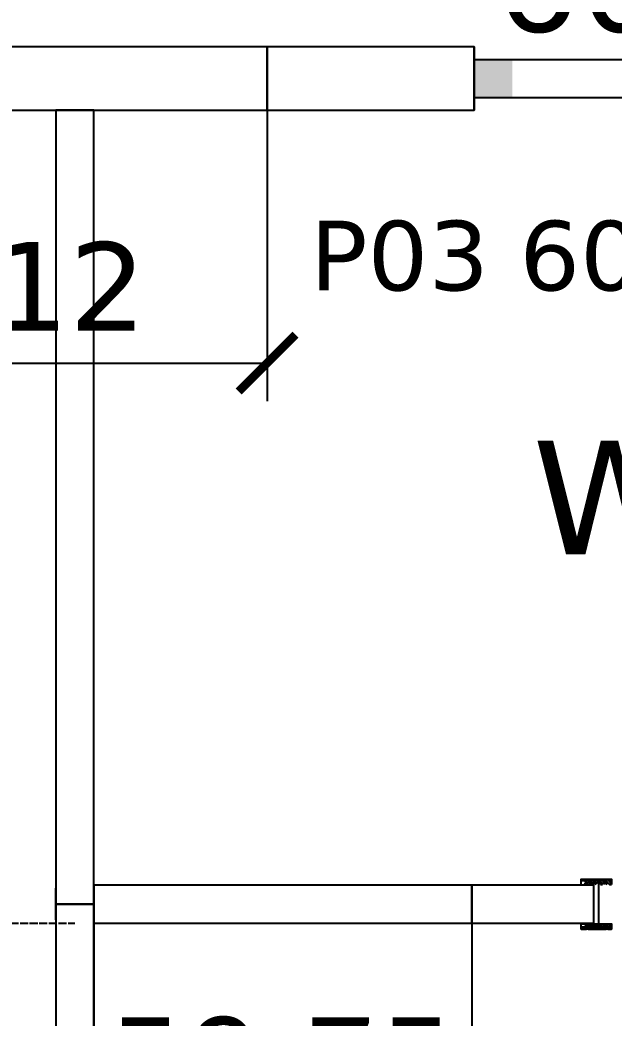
# Model space of a CAD drawing. Header units: centimetres. Extents: x -135 to 4129, y -1176 to 1044.
# Drawn here: x 2687.1 to 2781, y 552.5 to 710.2 of the extents above; entities that cross this region are included whole.
import ezdxf
from ezdxf.enums import TextEntityAlignment as Align

# ---------------------------------------------------------------- set-up
doc = ezdxf.new("R2010")
doc.units = ezdxf.units.CM
doc.linetypes.add('DASHED', pattern=[1.524, 1.27, -0.254])
for name, color, linetype in [('ACIK_SINIR', 8, 'DASHED'), ('IC_KAPILAR', 7, 'Continuous'), ('MONTAJ_OZEL_OLCU', 6, 'Continuous'), ('MONTAJ_OZEL_PANO', 6, 'Continuous'), ('MONTAJ_STANDART', 7, 'Continuous'), ('MONTAJ_YAZI', 4, 'Continuous'), ('PENCERE', 10, 'Continuous')]:
    doc.layers.add(name, color=color, linetype=linetype)
doc.styles.add('PORTMAN', font='DejaVuSans.ttf')
doc.styles.get("Standard").update_dxf_attribs({"font": 'DejaVuSans.ttf'})
doc.dimstyles.new('PORTMAN', dxfattribs={"dimtxt": 14, "dimasz": 9, "dimexe": 6, "dimexo": 5, "dimgap": 4, "dimtad": 1, "dimtxsty": 'PORTMAN', "dimblk": 'ARCHTICK', "dimcen": 2.5, "dimazin": 3, "dimtfac": 0.5, "dimtmove": 2, "dimatfit": 3})

# ---------------------------------------------------------------- blocks, each defined once
blk = doc.blocks.new('BOM_D09_931p2_DIS_DOLU')
blk.add_lwpolyline([(0, 0), (10, 0), (10, 93.125), (0, 93.125)], close=True)
blk = doc.blocks.new('MNT_BOM_D09_931p2_DIS_DOLU')
blk.add_blockref('BOM_D09_931p2_DIS_DOLU', (0, 0))
blk = doc.blocks.new('_ARCHTICK')
at = {"color": 0, "linetype": 'BYBLOCK', "const_width": 0.15}
blk.add_lwpolyline([(-0.5, -0.5), (0.5, 0.5)], dxfattribs=at)
blk = doc.blocks.new('kaynak-pencere-6040')
at = {"layer": 'PENCERE', "color": 1}
for p, q in [((53375.86, 7992.28), (53385.86, 7992.28)), ((53377.86, 7932.28), (53377.86, 7992.28)), ((53383.86, 7932.28), (53383.86, 7992.28)), ((53375.86, 7932.28), (53385.86, 7932.28))]:
    blk.add_line(p, q, dxfattribs=at)
for points in [[(53377.86, 7992.28), (53377.86, 7986.28), (53383.86, 7992.28), (53383.86, 7986.28)], [(53377.86, 7932.28), (53377.86, 7938.28), (53383.86, 7932.28), (53383.86, 7938.28)]]:
    blk.add_solid(points, dxfattribs=at)
at = {"layer": 'PENCERE', "color": 0, "lineweight": 25}
blk.add_text('60/40', height=15.217, rotation=90, dxfattribs=at).set_placement((53373.47, 7935.61))
blk = doc.blocks.new('BOM_P03_PENCERE_600x400')
at = {"layer": 'PENCERE'}
blk.add_blockref('kaynak-pencere-6040', (0, 0), dxfattribs=at)
blk = doc.blocks.new('BOM_D04_1255p0_DIS_P03')
for points in [[(0, 92.75), (10, 92.75), (10, 125.5), (0, 125.5)], [(0, 0), (10, 0), (10, 32.75), (0, 32.75)]]:
    blk.add_lwpolyline(points, close=True)
at = {"layer": 'PENCERE'}
blk.add_blockref('BOM_P03_PENCERE_600x400', (-53375.862, -7899.528), dxfattribs=at)
blk = doc.blocks.new('MNT_BOM_D04_1255p0_DIS_P03')
blk.add_blockref('BOM_D04_1255p0_DIS_P03', (0, 0))
blk = doc.blocks.new('BOM_I03_597p5_IC_DOLU')
blk.add_lwpolyline([(0, 0), (6, 0), (6, 59.75), (0, 59.75)], close=True)
blk = doc.blocks.new('MNT_BOM_I03_597p5_IC_DOLU')
blk.add_blockref('BOM_I03_597p5_IC_DOLU', (0, 0))
blk = doc.blocks.new('kaynak-ic-kapi')
at = {"color": 133, "linetype": 'Continuous', "lineweight": 25, "true_color": 0x6ec1dd}
for p, q in [((54247.47, 7919.88), (54248.32, 7919.88)), ((54248.32, 7919.59), (54247.47, 7919.59)), ((54248.6, 7919.88), (54248.04, 7919.03)), ((54248.32, 7919.31), (54248.04, 7919.59)), ((54248.32, 7919.88), (54248.32, 7919.59)), ((54248.32, 7919.31), (54248.6, 7919.31)), ((54248.32, 7919.03), (54248.6, 7919.31)), ((54249.16, 7919.03), (54248.6, 7919.88)), ((54248.6, 7919.88), (54248.6, 7919.59)), ((54248.6, 7919.88), (54248.88, 7919.88)), ((54248.6, 7919.59), (54248.88, 7919.03)), ((54249.16, 7919.88), (54248.88, 7919.59)), ((54248.88, 7919.88), (54249.45, 7919.03)), ((54249.73, 7919.59), (54248.88, 7919.59)), ((54249.16, 7919.03), (54248.88, 7919.03)), ((54249.16, 7919.88), (54249.16, 7919.88)), ((54249.16, 7919.03), (54249.73, 7919.59)), ((54249.16, 7919.03), (54249.45, 7919.03)), ((54250.01, 7919.88), (54249.45, 7919.03)), ((54250.01, 7919.88), (54249.73, 7919.59)), ((54249.73, 7919.31), (54249.73, 7919.59)), ((54249.73, 7919.31), (54250.01, 7919.31)), ((54249.73, 7919.03), (54250.01, 7919.31)), ((54250.57, 7919.03), (54250.01, 7919.88)), ((54250.01, 7919.88), (54250.01, 7919.88)), ((54250.01, 7919.88), (54250.01, 7919.59)), ((54250.01, 7919.88), (54250.29, 7919.88)), ((54250.01, 7919.59), (54250.29, 7919.03)), ((54250.29, 7919.88), (54250.86, 7919.03)), ((54250.29, 7912.83), (54250.29, 7919.03)), ((54250.57, 7919.88), (54250.57, 7919.88)), ((54250.57, 7919.88), (54250.57, 7919.59)), ((54251.42, 7919.59), (54250.57, 7919.59)), ((54250.57, 7919.03), (54250.57, 7919.03)), ((54250.57, 7919.03), (54250.86, 7919.03)), ((54250.86, 7919.03), (54251.14, 7919.59)), ((54251.7, 7919.88), (54251.14, 7919.03)), ((54251.42, 7919.31), (54251.14, 7919.59)), ((54251.42, 7919.88), (54251.42, 7919.88)), ((54251.42, 7919.88), (54251.42, 7919.59)), ((54251.7, 7919.88), (54251.42, 7919.59)), ((54251.42, 7919.59), (54251.98, 7919.03)), ((54251.42, 7919.31), (54251.7, 7919.31)), ((54251.42, 7919.03), (54251.7, 7919.31)), ((54252.27, 7919.03), (54251.7, 7919.88)), ((54251.7, 7919.88), (54252.27, 7919.88)), ((54251.7, 7919.88), (54251.98, 7919.88)), ((54251.98, 7919.88), (54251.98, 7919.88)), ((54251.98, 7919.88), (54251.98, 7919.59)), ((54251.98, 7919.88), (54252.27, 7919.03)), ((54252.27, 7919.59), (54251.98, 7919.59)), ((54251.98, 7919.03), (54251.98, 7919.03)), ((54251.98, 7919.03), (54252.27, 7919.03)), ((54252.27, 7919.03), (54252.27, 7919.03)), ((54248.6, 7911.98), (54248.04, 7912.83)), ((54248.32, 7912.83), (54248.6, 7912.26)), ((54249.16, 7912.83), (54248.6, 7911.98)), ((54248.6, 7912.26), (54248.88, 7912.83)), ((54249.16, 7912.83), (54248.88, 7912.83)), ((54248.88, 7911.98), (54249.45, 7912.83)), ((54249.16, 7912.83), (54249.45, 7912.83)), ((54249.16, 7912.83), (54249.73, 7912.26)), ((54250.01, 7911.98), (54249.45, 7912.83)), ((54249.73, 7912.83), (54250.01, 7912.26)), ((54250.57, 7912.83), (54250.01, 7911.98)), ((54250.01, 7912.26), (54250.29, 7912.83)), ((54250.29, 7911.98), (54250.86, 7912.83)), ((54250.57, 7912.83), (54250.57, 7912.83)), ((54250.57, 7912.83), (54250.86, 7912.83)), ((54250.86, 7912.83), (54251.14, 7912.26)), ((54251.7, 7911.98), (54251.14, 7912.83)), ((54251.42, 7912.26), (54251.98, 7912.83)), ((54251.42, 7912.83), (54251.7, 7912.26)), ((54252.27, 7912.83), (54251.7, 7911.98)), ((54251.98, 7912.83), (54251.98, 7912.83)), ((54251.98, 7912.83), (54252.27, 7912.83)), ((54251.98, 7911.98), (54252.27, 7912.83)), ((54252.27, 7912.83), (54252.27, 7912.83)), ((54248.32, 7912.26), (54247.47, 7912.26)), ((54247.47, 7911.98), (54248.32, 7911.98)), ((54248.32, 7912.26), (54248.04, 7912.26)), ((54248.32, 7912.26), (54248.32, 7911.98)), ((54248.32, 7912.26), (54248.6, 7912.26)), ((54249.16, 7911.98), (54248.88, 7912.26)), ((54249.73, 7912.26), (54248.88, 7912.26)), ((54249.16, 7911.98), (54249.16, 7911.98)), ((54250.01, 7911.98), (54249.73, 7912.26)), ((54249.73, 7912.26), (54249.73, 7912.26)), ((54249.73, 7912.26), (54250.01, 7912.26)), ((54250.01, 7911.98), (54250.01, 7912.26)), ((54250.01, 7911.98), (54250.01, 7911.98)), ((54250.01, 7911.98), (54250.29, 7911.98)), ((54250.57, 7911.98), (54250.57, 7912.26)), ((54251.42, 7912.26), (54250.57, 7912.26)), ((54250.57, 7911.98), (54250.57, 7911.98)), ((54251.42, 7912.26), (54251.14, 7912.26)), ((54251.42, 7911.98), (54251.42, 7912.26)), ((54251.7, 7911.98), (54251.42, 7912.26)), ((54251.42, 7912.26), (54251.7, 7912.26)), ((54251.42, 7911.98), (54251.42, 7911.98)), ((54251.7, 7911.98), (54252.27, 7911.98)), ((54251.7, 7911.98), (54251.98, 7911.98)), ((54251.98, 7911.98), (54251.98, 7912.26)), ((54252.27, 7912.26), (54251.98, 7912.26)), ((54251.98, 7911.98), (54251.98, 7911.98))]:
    blk.add_line(p, q, dxfattribs=at)
for points in [[(54247.47, 7919.03), (54247.47, 7919.88), (54252.27, 7919.88), (54252.27, 7919.03)], [(54248.6, 7919.88), (54250.01, 7919.88), (54251.42, 7919.88)], [(54248.6, 7912.26), (54248.6, 7911.98), (54248.88, 7911.98)], [(54248.6, 7911.98), (54250.01, 7911.98), (54251.42, 7911.98)]]:
    blk.add_lwpolyline(points, dxfattribs=at)
blk.add_lwpolyline([(54247.47, 7912.83), (54252.27, 7912.83), (54252.27, 7911.98), (54247.47, 7911.98)], close=True, dxfattribs=at)
blk = doc.blocks.new('BOM_K01_IC_KAPI_ACIKLIK820')
at = {"layer": 'IC_KAPILAR'}
blk.add_blockref('kaynak-ic-kapi', (0, 0), dxfattribs=at)
blk = doc.blocks.new('BOM_I12_1205p0_IC_K01_SOL_UST')
blk.add_lwpolyline([(0, 0), (6, 0), (6, 19.25), (0, 19.25)], close=True)
at = {"layer": 'IC_KAPILAR', "rotation": 90}
blk.add_blockref('BOM_K01_IC_KAPI_ACIKLIK820', (7918.93, -54230.219), dxfattribs=at)
blk = doc.blocks.new('MNT_BOM_I12_1205p0_IC_K01_SOL_UST')
blk.add_blockref('BOM_I12_1205p0_IC_K01_SOL_UST', (0, 0))
blk = doc.blocks.new('BOM_I11_1255p0_IC_K01_SAG_UST')
blk.add_lwpolyline([(0, 103.75), (6, 103.75), (6, 125.5), (0, 125.5)], close=True)
blk = doc.blocks.new('MNT_BOM_I11_1255p0_IC_K01_SAG_UST')
blk.add_blockref('BOM_I11_1255p0_IC_K01_SAG_UST', (0, 0))
blk = doc.blocks.new('BOM_I01_1255p0_IC_DOLU')
blk.add_lwpolyline([(0, 0), (6, 0), (6, 125.5), (0, 125.5)], close=True)
blk = doc.blocks.new('MNT_BOM_I01_1255p0_IC_DOLU')
blk.add_blockref('BOM_I01_1255p0_IC_DOLU', (0, 0))
blk = doc.blocks.new('BOM_B03_UCLU_H_60')
for p, q in [((-3, -2.5), (-3, 2.5)), ((5.5, 3), (3, 3)), ((3, 3), (3, -3)), ((3, -2.5), (3, 2.5)), ((3, 0), (-3, 0)), ((-3, 0), (-3, -2.5)), ((3, -2.5), (3, 0)), ((3, -3), (5.5, -3))]:
    blk.add_line(p, q)
blk = doc.blocks.new('MNT_BOM_B03_UCLU_H_60')
blk.add_blockref('BOM_B03_UCLU_H_60', (0, 0))

msp = doc.modelspace()

# ---------------------------------------------------------------- linework, layer by layer
at = {"layer": 'ACIK_SINIR'}
msp.add_line((2444.75, 567.5), (2695.75, 567.5), dxfattribs=at)

# ---------------------------------------------------------------- block references
at = {"layer": 'MONTAJ_OZEL_PANO', "rotation": 270}
for name, p in [('MNT_BOM_D09_931p2_DIS_DOLU', (2633, 706)), ('MNT_BOM_I12_1205p0_IC_K01_SOL_UST', (2758.5, 573.5)), ('MNT_BOM_I03_597p5_IC_DOLU', (2698.75, 573.5))]:
    msp.add_blockref(name, p, dxfattribs=at)
at = {"layer": 'MONTAJ_STANDART', "rotation": 270}
msp.add_blockref('MNT_BOM_D04_1255p0_DIS_P03', (2726.125, 706), dxfattribs=at)
at = {"layer": 'MONTAJ_STANDART'}
for name, p in [('MNT_BOM_I01_1255p0_IC_DOLU', (2692.75, 570.5)), ('MNT_BOM_B03_UCLU_H_60', (2695.75, 570.5)), ('MNT_BOM_I11_1255p0_IC_K01_SAG_UST', (2692.75, 445))]:
    msp.add_blockref(name, p, dxfattribs=at)

# ---------------------------------------------------------------- texts
at = {"layer": 'MONTAJ_YAZI', "style": 'PORTMAN'}
for s, height, p in [('P03 60×40 cm', 11, (2788.875, 673)), ('WC', 18, (2788.875, 634.75))]:
    msp.add_text(s, height=height, dxfattribs=at).set_placement(p, align=Align.MIDDLE_CENTER)

# ---------------------------------------------------------------- dimensions: what is measured, and where the dimension line sits
at = {"layer": 'MONTAJ_OZEL_OLCU'}
for base, p1, p2 in [((2633, 656), (2633, 706), (2726.125, 706)), ((2698.75, 527.5), (2698.75, 573.5), (2758.5, 573.5)), ((2758.5, 527.5), (2758.5, 573.5), (2879, 573.5))]:
    msp.add_linear_dim(base=base, p1=p1, p2=p2, dimstyle='PORTMAN', override={"dimtxt": 14, "dimasz": 9, "dimexe": 6, "dimexo": 5, "dimdec": 2, "dimzin": 8, "dimdsep": 44}, dxfattribs=at).render()

doc.saveas('drawing.dxf')
